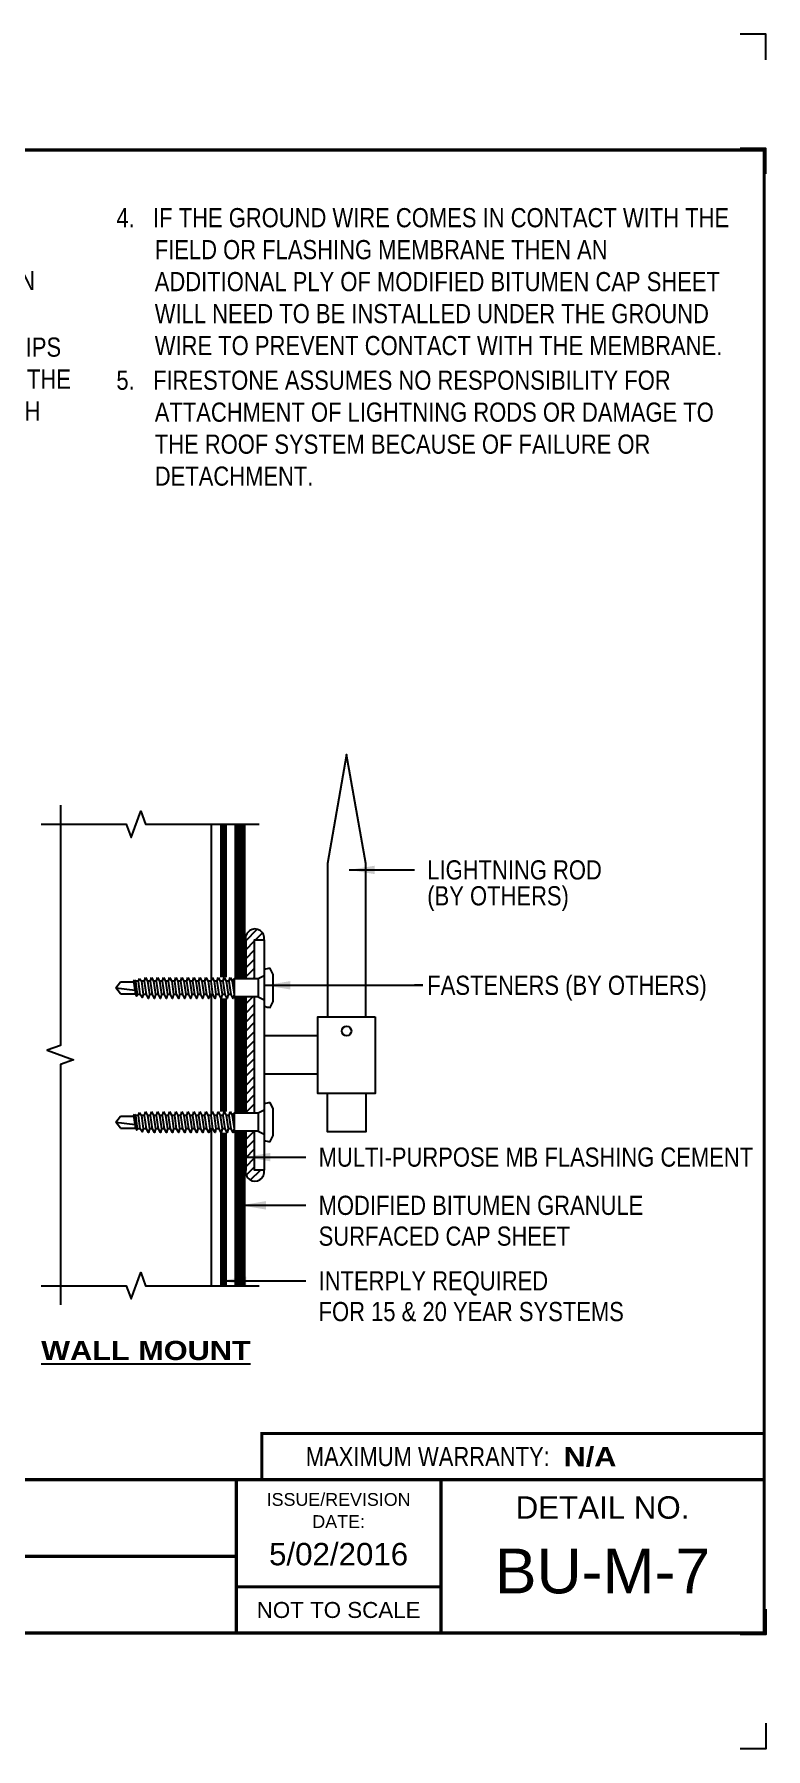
# Model space of a CAD drawing. Header units: inches. Extents: x -534 to -514, y -151 to -134.3.
# Drawn here: x -521.12 to -513.97, y -151.04 to -134.28 of the extents above; entities that cross this region are included whole.
import ezdxf
from ezdxf.enums import TextEntityAlignment as Align

# ---------------------------------------------------------------- set-up
doc = ezdxf.new("R2010")
doc.units = ezdxf.units.IN
doc.header["$MEASUREMENT"] = 0
doc.layers.get('0').update_dxf_attribs({"linetype": 'CONTINUOUS'})
doc.layers.get('DEFPOINTS').update_dxf_attribs({"linetype": 'CONTINUOUS'})
for name, color, linetype in [('FSBP-ACCESSORY-FIRESTONE', 7, 'CONTINUOUS'), ('FSBP-ACCESSORY-OTHER', 7, 'CONTINUOUS'), ('FSBP-ANNO-LABEL', 7, 'CONTINUOUS'), ('FSBP-ANNO-NOTE', 7, 'CONTINUOUS'), ('FSBP-MEMBRANE', 7, 'CONTINUOUS'), ('FSBP-SEALANTS', 1, 'CONTINUOUS'), ('FSBP-TTLB', 7, 'CONTINUOUS'), ('FSBP-TTLB-BORDER', 7, 'CONTINUOUS'), ('FSBP-TTLB-TEXT', 7, 'CONTINUOUS'), ('FSBP-WALL-CURB', 9, 'CONTINUOUS')]:
    doc.layers.add(name, color=color, linetype=linetype)
doc.styles.add('ARIAL', font='arial.ttf')
doc.styles.add('ARIAL_BOLD', font='')
doc.styles.add('ARIAL_NAR', font='ARIALN.TTF')
doc.styles.add('FSBP_ARIAL_BOLD', font='')
doc.styles.add('FSBP_ARIAL_NAR', font='ARIALN.TTF')
doc.styles.get('ARIAL_BOLD').set_extended_font_data('Arial Black')
doc.styles.get('FSBP_ARIAL_BOLD').set_extended_font_data('Arial Black')
doc.dimstyles.new('FSBP-LEADER', dxfattribs={"dimtxt": 0.1875, "dimasz": 0.25, "dimexe": 0.0625, "dimexo": 0.125, "dimgap": 0.125, "dimtad": 0, "dimtih": 1, "dimtoh": 1, "dimdec": 4, "dimzin": 0, "dimdsep": 46, "dimlunit": 4, "dimtxsty": 'ARIAL_NAR', "dimcen": 0.09375, "dimclrd": 256, "dimclre": 256, "dimclrt": 256, "dimadec": 0, "dimazin": 0, "dimtfac": 1, "dimtdec": 4, "dimtofl": 0, "dimtmove": 0, "dimatfit": 3, "dimfxl": 1, "dimtolj": 1, "dimtzin": 0, "dimlwd": -1, "dimlwe": -1, "dimarcsym": 0})

# ---------------------------------------------------------------- blocks, each defined once
blk = doc.blocks.new('TTLB-ASPHALT_1')
blk.add_line((16.84110496735593, 0), (20, 0))
at = {"layer": 'DEFPOINTS', "linetype": 'Continuous', "ltscale": 1.75}
for points in [[(20.01562500000003, 13.88083333333333), (20.01562500000003, 14.13083333333333), (19.76562500000003, 14.13083333333333)], [(20.01562500000003, -2.380833333333342), (20.01562500000003, -2.630833333333342), (19.76562500000003, -2.630833333333342)]]:
    blk.add_lwpolyline(points, dxfattribs=at)
at = {"layer": 'DEFPOINTS', "color": 1}
for points in [[(20.015625, 12.765625), (20.015625, 13.015625), (19.765625, 13.015625)], [(20.015625, -1.265625), (20.015625, -1.515625), (19.765625, -1.515625)]]:
    blk.add_lwpolyline(points, dxfattribs=at)
at = {"layer": 'FSBP-TTLB', "const_width": 0.03125}
blk.add_lwpolyline([(15.09028770518938, 0), (20, 0), (20, 0.4512598240669945), (15.09028770518938, 0.4512598240669945)], close=True, dxfattribs=at)
for points in [[(0, 0), (0, -1.5), (20, -1.5), (20, 0), (0, 0)], [(14.84028770518938, 0), (14.84028770518938, -1.5)], [(16.84110496735593, 0), (16.84110496735593, -1.5)], [(20, 0), (20, -1.5)], [(4.825208527206769, -0.75), (14.84028770518938, -0.75)], [(14.84028770518938, -1.048740175933006), (16.84110496735593, -1.048740175933006)]]:
    blk.add_lwpolyline(points, dxfattribs=at)
at = {"layer": 'FSBP-TTLB-BORDER', "const_width": 0.03125}
blk.add_lwpolyline([(20, 0), (20, 13), (0, 13), (0, 0)], dxfattribs=at)
at = {"layer": 'FSBP-TTLB-TEXT', "style": 'ARIAL_NAR'}
blk.add_text('MAXIMUM WARRANTY:', height=0.1875, dxfattribs=at).set_placement((17.90516569312837, 0.2256299120335257), align=Align.MIDDLE_RIGHT)
at = {"layer": 'FSBP-TTLB-TEXT', "style": 'ARIAL_BOLD'}
blk.add_text('N/A', height=0.1875, dxfattribs=at).set_placement((18.03987100774941, 0.2240244307510579), align=Align.MIDDLE_LEFT)
at = {"layer": 'FSBP-TTLB-TEXT', "style": 'ARIAL'}
for s, height, p in [('ISSUE/REVISION', 0.125, (15.84069633627263, -0.1938496373466023)), ('DETAIL NO.', 0.21875, (18.42055248367797, -0.2724398367368792)), ('DATE:', 0.125, (15.84069633627263, -0.409973105348854)), ('NOT TO SCALE', 0.15625, (15.84069633627263, -1.274370087966503))]:
    blk.add_text(s, height=height, dxfattribs=at).set_placement(p, align=Align.MIDDLE_CENTER)
at = {"layer": 'FSBP-TTLB-TEXT'}
for tag, height, style, p in [('DETAIL_DESCP_LINE_1', 0.21875, 'ARIAL_BOLD', (9.832748116198076, -0.375)), ('ISSUE_REV_DATE', 0.21875, 'ARIAL', (15.84069633627263, -0.7282559425942452)), ('DETAIL_NUMBER', 0.4375, 'ARIAL', (18.42055248367797, -0.8931630692489421))]:
    blk.add_attdef(tag, text='', height=height, dxfattribs=dict(at, style=style)).set_placement(p, align=Align.MIDDLE_CENTER)
at = {"layer": 'FSBP-TTLB-TEXT', "style": 'ARIAL'}
blk.add_attdef('ACCPT_SYSTEMS', text='', height=0.21875, dxfattribs=at).set_placement((11.49438170418193, -1.125), align=Align.MIDDLE_LEFT)
blk = doc.blocks.new('FSBP_AP_FASTENER_02')
at = {"layer": 'FSBP-ACCESSORY-FIRESTONE'}
for p, q in [((-0.125, 0), (-0.09375, -0.0625)), ((0.09375, -0.0625), (0.125, 0)), ((-0.09375, -0.0625), (-0.09375, -0.3125)), ((-0.09375, -0.0625), (0.09375, -0.0625)), ((0.09375, -0.0625), (0.09375, -0.3125)), ((-0.09375, -0.3125), (-0.0703125, -0.3325892857142776)), ((0.0703125, -0.3440672670172376), (0.0703125, -0.3756345340344751)), ((-0.0703125, -0.3641565527315151), (-0.0703125, -0.3957238197487527)), ((-0.0703125, -0.4272910867660471), (-0.0703125, -0.4588583537832847)), ((-0.0703125, -0.4904256208005222), (-0.0703125, -0.5219928878178166)), ((0.0703125, -0.4072018010517695), (0.0703125, -0.4387690680690071)), ((0.0703125, -0.4703363350862446), (0.0703125, -0.501903602103539)), ((0.0703125, -0.5334708691207766), (0.0703125, -0.5650381361380141)), ((-0.0703125, -0.5535601548350542), (-0.0703125, -0.5851274218523486)), ((-0.0703125, -0.6166946888695861), (-0.0703125, -0.6482619558868237)), ((-0.0703125, -0.6798292229041181), (-0.0703125, -0.7113964899213556)), ((0.0703125, -0.5966054031553085), (0.0703125, -0.6281726701725461)), ((0.0703125, -0.6597399371897836), (0.0703125, -0.691307204207078)), ((-0.0703125, -0.7429637569385932), (-0.0703125, -0.7745310239558876)), ((-0.0703125, -0.8060982909731251), (-0.0703125, -0.8376655579903627)), ((-0.0703125, -0.8692328250076571), (-0.0703125, -0.9008000920248946)), ((0.0703125, -0.7228744712243156), (0.0703125, -0.7544417382415531)), ((0.0703125, -0.7860090052588475), (0.0703125, -0.8175762722760851)), ((0.0703125, -0.8491435392933226), (0.0703125, -0.880710806310617)), ((-0.0703125, -0.9323673590421322), (-0.0703125, -0.9639346260594266)), ((-0.0703125, -0.9955018930766641), (-0.0703125, -1.027069160093902)), ((-0.0703125, -1.058636427111196), (-0.0703125, -1.090203694128434)), ((0.0703125, -0.9122780733278546), (0.0703125, -0.943845340345149)), ((0.0703125, -0.9754126073623866), (0.0703125, -1.006979874379624)), ((0.0703125, -1.038547141396919), (0.0703125, -1.070114408414156)), ((-0.0703125, -1.121770961145671), (-0.0703125, -1.153338228162966)), ((-0.0703125, -1.184905495180203), (-0.0703125, -1.216472762197441)), ((-0.0703125, -1.248040029214735), (-0.0703125, -1.279607296231973)), ((0.0703125, -1.101681675431394), (0.0703125, -1.133248942448688)), ((0.0703125, -1.164816209465926), (0.0703125, -1.196383476483163)), ((0.0703125, -1.227950743500458), (0.0703125, -1.259518010517695)), ((-0.0703125, -1.31117456324921), (-0.0703125, -1.342741830266505)), ((-0.0625, -1.498492581068092), (-0.0625, -1.35740939234654)), ((0, -1.545367581068092), (0.02460623630037162, -1.344965644303613)), ((0.0625, -1.498492581068092), (0.0625, -1.339552249489429)), ((0.0703125, -1.291085277534933), (0.0703125, -1.322652544552227)), ((0, -1.545367581068092), (-0.06250000000002842, -1.498492581068092)), ((0.0625, -1.498492581068092), (0, -1.545367581068092))]:
    blk.add_line(p, q, dxfattribs=at)
blk.add_lwpolyline([(0.1875, 0, 0.1250000000000271), (0.203125, 0.0625), (0.140625, 0.09375), (-0.140625, 0.09375), (-0.203125, 0.0625, 0.1250000000000271), (-0.1875, 0)], format="xyb", close=True, dxfattribs=at)
for points in [[(-0.109375, -0.3539532763657576), (-0.0703125, -0.3325892857142776), (0.0703125, -0.3125), (0.109375, -0.3227032763657576), (0.0703125, -0.3440672670172376), (-0.0703125, -0.3641565527315151)], [(-0.109375, -0.4170878104002895), (-0.0703125, -0.3957238197487527), (0.0703125, -0.3756345340344751), (0.109375, -0.3858378104002895), (0.0703125, -0.4072018010517695), (-0.0703125, -0.4272910867660471)], [(-0.109375, -0.4802223444347646), (-0.0703125, -0.4588583537832847), (0.0703125, -0.4387690680690071), (0.109375, -0.4489723444347646), (0.0703125, -0.4703363350862446), (-0.0703125, -0.4904256208005222)], [(-0.109375, -0.5433568784692966), (-0.0703125, -0.5219928878178166), (0.0703125, -0.501903602103539), (0.109375, -0.5121068784692966), (0.0703125, -0.5334708691207766), (-0.0703125, -0.5535601548350542)], [(-0.109375, -0.6064914125038285), (-0.0703125, -0.5851274218523486), (0.0703125, -0.5650381361380141), (0.109375, -0.5752414125038285), (0.0703125, -0.5966054031553085), (-0.0703125, -0.6166946888695861)], [(-0.109375, -0.6696259465383037), (-0.0703125, -0.6482619558868237), (0.0703125, -0.6281726701725461), (0.109375, -0.6383759465383037), (0.0703125, -0.6597399371897836), (-0.0703125, -0.6798292229041181)], [(-0.109375, -0.7327604805728356), (-0.0703125, -0.7113964899213556), (0.0703125, -0.691307204207078), (0.109375, -0.7015104805728356), (0.0703125, -0.7228744712243156), (-0.0703125, -0.7429637569385932)], [(-0.109375, -0.7958950146073676), (-0.0703125, -0.7745310239558876), (0.0703125, -0.7544417382415531), (0.109375, -0.7646450146073676), (0.0703125, -0.7860090052588475), (-0.0703125, -0.8060982909731251)], [(-0.109375, -0.8590295486418427), (-0.0703125, -0.8376655579903627), (0.0703125, -0.8175762722760851), (0.109375, -0.8277795486418427), (0.0703125, -0.8491435392933226), (-0.0703125, -0.8692328250076571)], [(-0.109375, -0.9221640826763746), (-0.0703125, -0.9008000920248946), (0.0703125, -0.880710806310617), (0.109375, -0.8909140826763746), (0.0703125, -0.9122780733278546), (-0.0703125, -0.9323673590421322)], [(-0.109375, -0.9852986167109066), (-0.0703125, -0.9639346260594266), (0.0703125, -0.943845340345149), (0.109375, -0.9540486167109066), (0.0703125, -0.9754126073623866), (-0.0703125, -0.9955018930766641)], [(-0.109375, -1.048433150745382), (-0.0703125, -1.027069160093902), (0.0703125, -1.006979874379624), (0.109375, -1.017183150745382), (0.0703125, -1.038547141396919), (-0.0703125, -1.058636427111196)], [(-0.109375, -1.111567684779914), (-0.0703125, -1.090203694128434), (0.0703125, -1.070114408414156), (0.109375, -1.080317684779914), (0.0703125, -1.101681675431394), (-0.0703125, -1.121770961145671)], [(-0.109375, -1.174702218814446), (-0.0703125, -1.153338228162966), (0.0703125, -1.133248942448688), (0.109375, -1.143452218814446), (0.0703125, -1.164816209465926), (-0.0703125, -1.184905495180203)], [(-0.109375, -1.237836752848978), (-0.0703125, -1.216472762197441), (0.0703125, -1.196383476483163), (0.109375, -1.206586752848978), (0.0703125, -1.227950743500458), (-0.0703125, -1.248040029214735)], [(-0.099609375, -1.29957619759773), (-0.0703125, -1.279607296231973), (0.0703125, -1.259518010517695), (0.099609375, -1.271116376169175), (0.0703125, -1.291085277534933), (-0.0703125, -1.31117456324921)], [(-0.0849609375, -1.352726280949355), (-0.0703125, -1.342741830266505), (0.0703125, -1.322652544552227), (0.0849609375, -1.328451727377967), (0.0703125, -1.338436178060817), (-0.0703125, -1.358525463775095)]]:
    blk.add_lwpolyline(points, close=True, dxfattribs=at)
blk.add_lwpolyline([(-0.09375, -0.3125), (0.09375, -0.3125)], dxfattribs=at)

msp = doc.modelspace()

# ---------------------------------------------------------------- hatches: boundary and pattern name
at = {"layer": 'FSBP-SEALANTS'}
h = msp.add_hatch(dxfattribs=at)
h.set_pattern_fill('ANSI31', color=256, scale=0.5, style=0)
h.set_pattern_definition([(45, (-3.136919610311907, 33.97764729596167), (-0.04419417382415922, 0.04419417382415922), [])])
h.paths.add_polyline_path([(-518.964047087008, -143.1357162104382), (-518.870297087008, -143.1357162104382, 1.196008035146813), (-519.0500412582236, -143.1357162104382), (-519.0500412582234, -143.5165755854382), (-518.9640470870079, -143.5165755854381)])
h.paths.add_polyline_path([(-518.964047087008, -143.6923568354381), (-519.0500412582234, -143.6923568354382), (-519.0500412582234, -144.8290755854381), (-518.964047087008, -144.8290755854381)])
h.paths.add_polyline_path([(-518.9640470870079, -145.0048568354381), (-519.0500412582234, -145.0048568354381), (-519.0500412582234, -145.3857162104382, 1.196008035146842), (-518.870297087008, -145.3857162104382), (-518.9640470870079, -145.3857162104382)])

# ---------------------------------------------------------------- linework, layer by layer
at = {"layer": 'FSBP-ACCESSORY-OTHER'}
for p, q in [((-518.964047087008, -144.8290755854381), (-518.964047087008, -143.6923568354381)), ((-518.3456873286551, -144.0732162104381), (-518.870297087008, -144.0732162104381)), ((-518.3456873286551, -144.4482162104382), (-518.870297087008, -144.4482162104382))]:
    msp.add_line(p, q, dxfattribs=at)
for points in [[(-517.8769373286551, -143.8857162104381), (-517.8769373286551, -142.3867243846012), (-518.0644373286551, -141.3233590434225), (-518.2519373286551, -142.3867243846007), (-518.2519373286551, -143.8857162104381)], [(-518.964047087008, -143.5165755854381), (-518.964047087008, -143.1357162104382), (-518.870297087008, -143.1357162104382), (-518.870297087008, -145.3857162104382), (-518.964047087008, -145.3857162104382), (-518.964047087008, -145.0048568354381)], [(-517.8769373286551, -144.6357162104381), (-517.8769373286551, -145.0107162104381), (-518.2519373286551, -145.0107162104381), (-518.2519373286551, -144.6357162104381)]]:
    msp.add_lwpolyline(points, dxfattribs=at)
msp.add_lwpolyline([(-517.7831873286551, -143.8857162104381), (-517.7831873286551, -144.6357162104381), (-518.3456873286551, -144.6357162104381), (-518.3456873286551, -143.8857162104381)], close=True, dxfattribs=at)
msp.add_circle((-518.0644373286551, -144.0263412104381), 0.046875, dxfattribs=at)
at = {"layer": 'FSBP-MEMBRANE'}
for points, const_width in [([(-519.2675412582215, -143.5019271479381), (-519.2675412582215, -142.0046873173872)], 0.0675), ([(-519.1062912582233, -143.5165755854381), (-519.1062912582233, -142.0046873173872)], 0.1125), ([(-519.1062912582233, -144.8290755854381), (-519.1062912582233, -143.6923568354381)], 0.1125), ([(-519.2675412582215, -144.8144271479381), (-519.2675412582215, -143.7070052729381)], 0.0675), ([(-519.2675412582215, -146.5167451034894), (-519.2675412582215, -145.0195052729381)], 0.0675), ([(-519.1062912582233, -146.5167451034894), (-519.1062912582233, -145.0048568354381)], 0.1125)]:
    msp.add_lwpolyline(points, dxfattribs=dict(at, const_width=const_width))
at = {"layer": 'FSBP-SEALANTS'}
for p, q in [((-519.0500412582236, -143.1357162104382), (-519.0500412582234, -143.5165755854383)), ((-519.0500412582234, -143.6923568354383), (-519.0500412582234, -144.8290755854383)), ((-519.0500412582234, -145.0048568354381), (-519.0500412582234, -145.3857162104382))]:
    msp.add_line(p, q, dxfattribs=at)
for centre, radius, start, end in [((-518.9601691726158, -143.119544031901), 0.09131555798512055, 349.7989884620887, 190.2010115379113), ((-518.9601691726157, -145.4018883889753), 0.09131555798499355, 169.7989884621283, 10.20101153795469)]:
    msp.add_arc(centre, radius, start, end, dxfattribs=at)
at = {"layer": 'FSBP-WALL-CURB'}
for p, q in [((-519.3847287582214, -143.5185622987763), (-519.3847287582215, -142.0046873173871)), ((-519.3847287582215, -144.8310622987763), (-519.3847287582215, -143.6769035968163)), ((-519.3847287582215, -146.5167451034893), (-519.3847287582215, -144.9894035968163))]:
    msp.add_line(p, q, dxfattribs=at)
for points in [[(-521.0498482210206, -142.0046873173871), (-520.217288489621, -142.0046873173871), (-520.170413489621, -142.133475321424), (-520.076663489621, -141.8758993133501), (-520.029788489621, -142.004687317387), (-518.9187912582233, -142.0046873173872)], [(-520.8623482210206, -141.8171873173871), (-520.8623482210206, -144.1669662104382), (-520.9911362250574, -144.2138412104382), (-520.7335602169836, -144.3075912104382), (-520.8623482210206, -144.3544662104383), (-520.8623482210206, -146.7042451034893)], [(-521.0498482210206, -146.5167451034893), (-520.217288489621, -146.5167451034893), (-520.170413489621, -146.6455331075262), (-520.076663489621, -146.3879570994524), (-520.029788489621, -146.5167451034892), (-518.9187912582233, -146.5167451034894)]]:
    msp.add_lwpolyline(points, dxfattribs=at)

# ---------------------------------------------------------------- block references
ref = msp.add_blockref('TTLB-ASPHALT_1', (-533.9827812163489, -148.411944915022))
ref.add_attrib('ISSUE_REV_DATE', '5/02/2016', dxfattribs={"layer": 'FSBP-TTLB-TEXT', "height": 0.21875, "style": 'ARIAL'}).set_placement((-518.1420848800763, -149.1402008576162), align=Align.MIDDLE_CENTER)
ref.add_attrib('DETAIL_NUMBER', 'BU-M-7', dxfattribs={"layer": 'FSBP-TTLB-TEXT', "height": 0.4375, "style": 'ARIAL'}).set_placement((-515.562228732671, -149.3051079842709), align=Align.MIDDLE_CENTER)
at = {"layer": 'FSBP-ACCESSORY-FIRESTONE', "xscale": 0.9375, "yscale": 0.9375, "zscale": 0.9375, "rotation": 270}
for p in [(-518.870297087008, -143.6044662104381), (-518.870297087008, -144.9169662104381)]:
    msp.add_blockref('FSBP_AP_FASTENER_02', p, dxfattribs=at)

# ---------------------------------------------------------------- texts
at = {"layer": 'FSBP-ANNO-LABEL'}
for s, style, p in [('LIGHTNING ROD', 'FSBP_ARIAL_NAR', (-517.2753750292212, -142.4508036378696)), ('(BY OTHERS)', 'FSBP_ARIAL_NAR', (-517.2753750292212, -142.7039376720162)), ('FASTENERS (BY OTHERS)', 'FSBP_ARIAL_NAR', (-517.2753750292212, -143.5789364754723)), ('MULTI-PURPOSE MB FLASHING CEMENT', 'ARIAL_NAR', (-518.3376072351931, -145.258583498959)), ('MODIFIED BITUMEN GRANULE', 'ARIAL_NAR', (-518.3376072351931, -145.7302245709766)), ('SURFACED CAP SHEET', 'ARIAL_NAR', (-518.3376072351931, -146.0310058209766)), ('INTERPLY REQUIRED', 'ARIAL_NAR', (-518.3376072351931, -146.4680806998844)), ('FOR 15 & 20 YEAR SYSTEMS', 'ARIAL_NAR', (-518.3376072351931, -146.7688619498843))]:
    msp.add_text(s, height=0.1875, dxfattribs=dict(at, style=style)).set_placement(p, align=Align.MIDDLE_LEFT)
at = {"layer": 'FSBP-ANNO-NOTE', "style": 'FSBP_ARIAL_BOLD'}
msp.add_text('%%UWALL MOUNT', height=0.1875, dxfattribs=at).set_placement((-520.0260202206823, -147.1490724657911), align=Align.MIDDLE)
at = {"layer": 'FSBP-ANNO-NOTE', "char_height": 0.1875, "width": 5.99893039721427, "attachment_point": 1, "style": 'ARIAL_NAR'}
for s, insert in [('NOTES: \\P{\\H0.083333x;\\P\\pi-0.375,l0.375;}1.    REFER TO FIRESTONE WEBSITE FOR MOST \\P\\pi0;CURRENT INFORMATION.\\P\\pi-0.375;{\\H0.083333x;\\P}2.   GROUND WIRE SUPPORTS SHALL BE INSTALLED IN \\P\\pi0;A SIMILAR MANNER TO LIGHTNING RODS.{\\H0.083333x;\\P\\pi-0.375;\\P}3.   A SUFFICIENT NUMBER OF GROUND WIRE STRIPS AND SUPPORTS MUST BE INSTALLED TO ENSURE THE GROUND WIRE DOES NOT COME IN CONTACT WITH FIELD OR FLASHING MEMBRANE.', (-526.4980676014105, -135.6046355687241)), ('\\pi-0.375,l0.375;4.   IF THE GROUND WIRE COMES IN CONTACT WITH THE FIELD OR FLASHING MEMBRANE THEN AN ADDITIONAL PLY OF MODIFIED BITUMEN CAP SHEET WILL NEED TO BE INSTALLED UNDER THE GROUND WIRE TO PREVENT CONTACT WITH THE MEMBRANE.\\P{\\H0.083333x;\\P}5.   FIRESTONE ASSUMES NO RESPONSIBILITY FOR ATTACHMENT OF LIGHTNING RODS OR DAMAGE TO THE ROOF SYSTEM BECAUSE OF FAILURE OR DETACHMENT.', (-520.3142566496709, -135.9803576256409))]:
    msp.add_mtext(s, dxfattribs=dict(at, insert=insert))

# ---------------------------------------------------------------- leaders
at = {"layer": 'FSBP-ANNO-LABEL'}
for points in [[(-518.0385559949563, -142.4508036378696), (-517.4003750292212, -142.4508036378696)], [(-518.862486315309, -143.5789364754723), (-517.3173019847703, -143.5789364754723), (-517.4003750292212, -143.5789364754723)], [(-519.0607738532616, -145.2585834989591), (-518.4626072351931, -145.258583498959)], [(-519.1016326117294, -145.7302245709766), (-518.4626072351931, -145.7302245709766)], [(-519.2933705712054, -146.4680806998844), (-518.4626072351931, -146.4680806998844)]]:
    msp.add_leader(points, dimstyle='FSBP-LEADER', dxfattribs=at)

doc.saveas('drawing.dxf')
